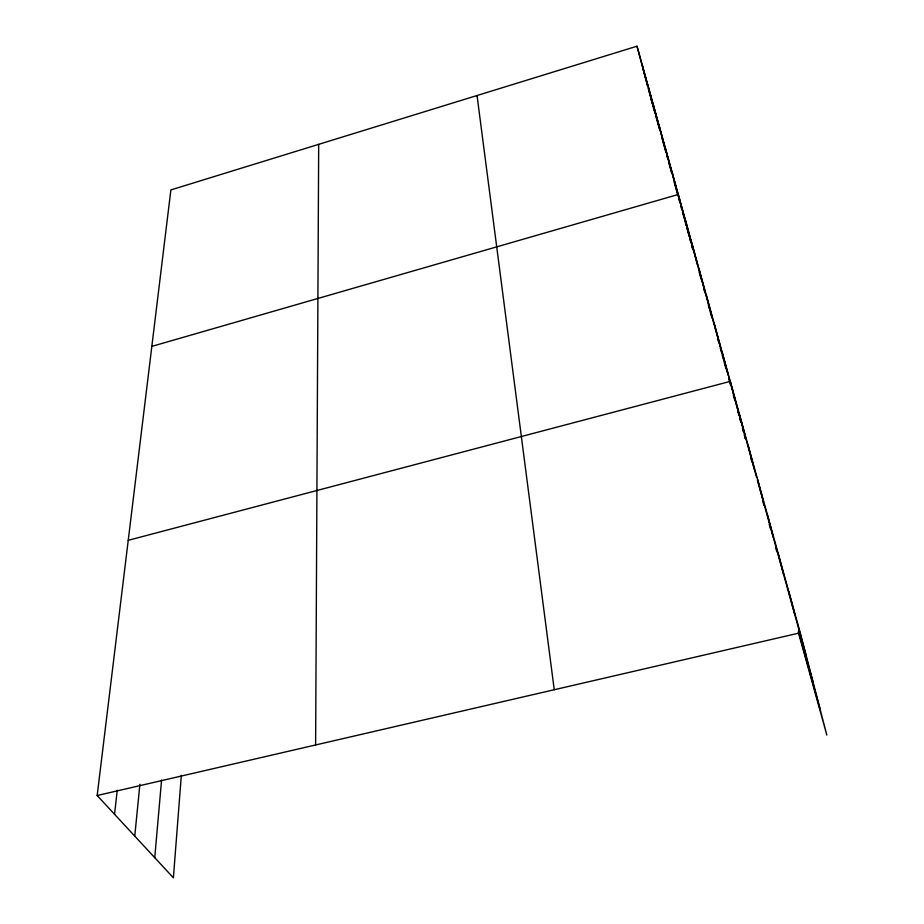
<?xml version="1.0" encoding="UTF-8"?>
<svg xmlns="http://www.w3.org/2000/svg" width="924" height="924" viewBox="0 0 924 924"><rect width="100%" height="100%" fill="white"/><g stroke="black" fill="none" stroke-linecap="round" stroke-linejoin="round"><path stroke-width="1.39" d="M315.615 744.963L318.688 144.34M181.335 775.305L173.389 877.8L97.17 795.529L170.882 189.917L637.017 46.2L800.253 632.79L826.83 735.077L798.244 631.97M154.747 857.668L161.573 780.087M134.754 836.093L139.905 784.28M114.553 814.298L117.233 790.251M151.836 346.385L678.274 194.467L691.048 242.735M128.228 540.321L730.283 381.369L736.601 405.37L728.632 376.703M97.17 795.529L800.253 632.79M643.023 68.792L647.967 86.602L642.319 65.223M648.348 87.965L653.499 106.468L647.793 84.904M653.857 107.785L665.465 149.538L659.332 126.38M665.846 150.912L677.546 192.989M677.927 194.329L697.608 265.13L691.73 242.781M697.99 266.493L705.116 292.146L698.844 268.353M705.486 293.486L712.531 318.803L706.236 294.929M712.912 320.178L728.251 375.34L721.944 351.374M736.971 406.722L744.917 435.296L738.992 412.658M745.298 436.659L756.652 477.489M757.403 480.214L763.467 502.032M763.848 503.395L773.376 537.653L767.521 515.142M773.758 539.027L783.737 574.913M784.118 576.299L806.352 656.248M650.069 95.311L653.129 106.364M653.903 109.124L655.047 113.259M655.428 114.645L659.505 129.291M662.127 138.75L665.95 152.518M666.724 155.278L667.833 159.286M668.572 161.954L671.54 172.649M674.197 182.19L678.031 196.015M678.805 198.787L679.925 202.83M680.676 205.532L681.796 209.575M682.547 212.266L684.418 219.011M685.169 221.714L686.266 225.675M687.006 228.32L689.2 236.232M689.939 238.877L691.036 242.839M692.885 249.468L691.776 245.484L692.861 249.595M699.179 272.153L701.097 279.036M703.776 288.681L704.92 292.816M708.315 305.036L709.436 309.09M710.198 311.804L711.318 315.869M717.648 338.634L718.756 342.642M720.258 348.036L721.413 352.194M722.187 354.978L723.342 359.136M724.116 361.908L726.033 368.849M728.724 378.528L730.63 385.4M733.309 395.022L734.453 399.145M737.872 411.457L739.015 415.557M739.766 418.283L740.909 422.383M742.422 427.847L743.566 431.935L742.538 427.985M745.449 438.75L744.317 434.661L745.402 438.854M750.738 457.784L751.87 461.873M762.82 501.282L763.952 505.359M769.242 524.416L770.373 528.493M775.686 547.609L776.83 551.709M798.636 630.226L813.409 683.402M798.81 632.49L820.362 710.186M671.725 170.928L677.558 192.954M665.419 148.244L671.586 171.529M653.464 105.278L659.563 128.297M637.017 46.2L647.597 86.036M648.301 88.681L649.711 93.994M651.12 99.295L652.182 103.28M652.887 105.937L653.938 109.91M736.948 406.699L739.05 414.68M739.743 417.336L740.794 421.332M713.929 322.58L720.235 346.512M684.88 218.18L691.117 241.788M777.916 552.517L783.771 574.971M757.588 479.452L763.501 502.067M748.082 445.322L754.377 469.311M788.819 591.695L794.975 615.326M477.05 95.519L554.25 689.731"/></g></svg>
